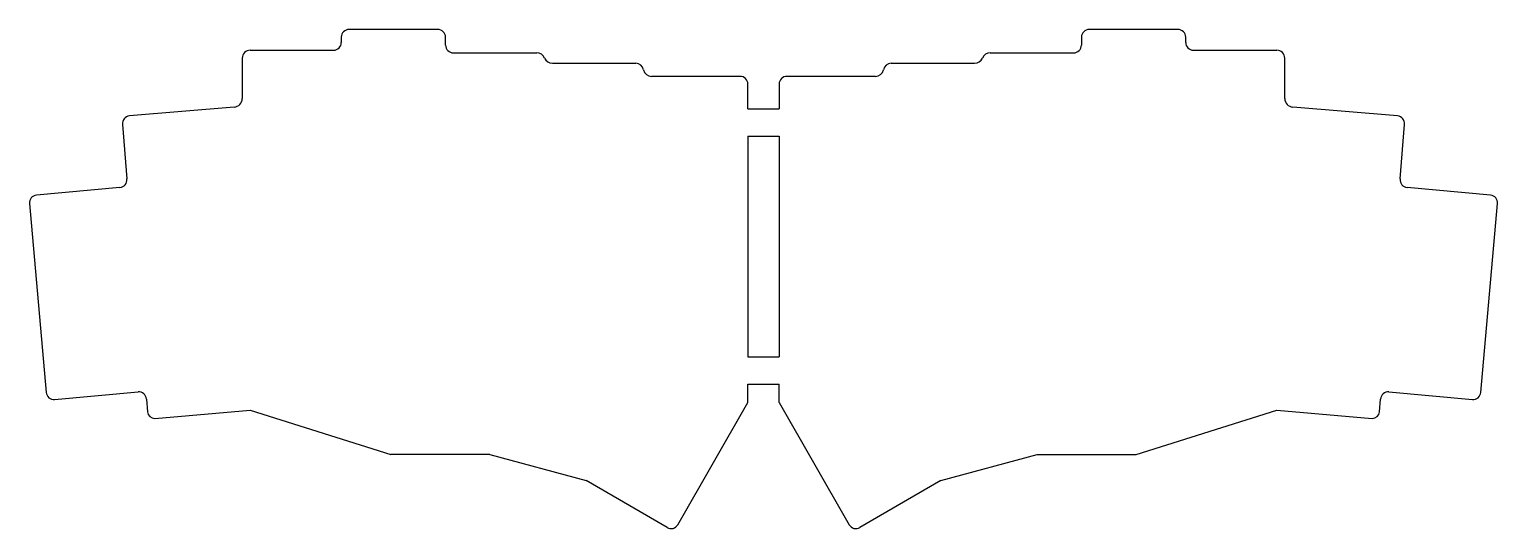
# Model space of a CAD drawing. Extents: x -141 to 141, y -96 to 0.
import ezdxf

# ---------------------------------------------------------------- set-up
doc = ezdxf.new("R2010")
doc.units = 0
doc.layers.add('BLACK', color=7, linetype='CONTINUOUS')

msp = doc.modelspace()

# ---------------------------------------------------------------- linework, layer by layer
at = {"layer": 'BLACK', "linetype": 'CONTINUOUS'}
for p, q in [((-62.5, 0), (-79.5, 0)), ((79.5, 0), (62.5, 0)), ((-81, -1.5), (-81, -2.5)), ((-61, -3), (-61, -1.5)), ((61, -1.5), (61, -3)), ((81, -2.5), (81, -1.5)), ((-100, -5.5), (-100, -13.25)), ((-98.5, -4), (-82.5, -4)), ((-59.5, -4.5), (-43.5, -4.5)), ((43.5, -4.5), (59.5, -4.5)), ((82.5, -4), (98.5, -4)), ((100, -13.25), (100, -5.5)), ((-40.5, -6.5), (-24.5, -6.5)), ((24.5, -6.5), (40.5, -6.5)), ((-4.5, -9), (-21.5, -9)), ((-3, -15.25), (-3, -10.5)), ((3, -10.5), (3, -15.25)), ((21.5, -9), (4.5, -9)), ((-101.574, -14.9002), (-121.636, -16.5998)), ((-3, -15.25), (3, -15.25)), ((121.636, -16.5998), (101.574, -14.9002)), ((-123, -18.2248), (-122.13, -28.6744)), ((122.13, -28.6744), (123, -18.2248)), ((-3, -20.5), (3, -20.5)), ((-3, -20.5), (-3, -62.75)), ((3, -20.5), (3, -62.75)), ((-123.493, -30.2994), (-139.482, -31.775)), ((139.482, -31.775), (123.493, -30.2994)), ((-140.845, -33.4), (-137.625, -69.5816)), ((137.625, -69.5816), (140.845, -33.4)), ((-3, -62.75), (3, -62.75)), ((-136, -70.9452), (-120, -69.5)), ((-3, -68), (3, -68)), ((-3, -71.5), (-3, -68)), ((3, -71.5), (3, -68)), ((120, -69.5), (136, -70.9452)), ((-118.375, -70.8636), (-118.2, -73.3)), ((-116.8, -74.6), (-98.5, -73)), ((-98.5, -73), (-71.5, -81.5)), ((-16.451, -94.951), (-3, -71.5)), ((3, -71.5), (16.451, -94.951)), ((71.5, -81.5), (98.5, -73)), ((98.5, -73), (116.8, -74.6)), ((118.2, -73.3), (118.375, -70.8636)), ((-52.5, -81.5), (-71.5, -81.5)), ((-52.5, -81.5), (-34, -86.5)), ((34, -86.5), (52.5, -81.5)), ((52.5, -81.5), (71.5, -81.5)), ((-18.5, -95.5), (-34, -86.5)), ((34, -86.5), (18.5, -95.5))]:
    msp.add_line(p, q, dxfattribs=at)
at = {"layer": 'BLACK'}
for centre, radius, start, end in [((-79.5, -1.5), 1.5, 90, 180), ((-62.5, -1.5), 1.5, 0, 90), ((62.5, -1.5), 1.5, 90, 180), ((79.5, -1.5), 1.5, 0, 90), ((-82.5, -2.5), 1.5, -90, 0), ((82.5, -2.5), 1.5, -180, -90), ((-98.5, -5.5), 1.5, 90, 180), ((-59.5, -3), 1.5, -180, -90), ((-43.5, -6.125), 1.625, 22.6199, 90), ((-40.5, -4.875), 1.625, -157.38, -90), ((40.5, -4.875), 1.625, -90, -22.6199), ((43.5, -6.125), 1.625, 90, 157.38), ((59.5, -3), 1.5, -90, 0), ((98.5, -5.5), 1.5, 0, 90), ((-24.5, -8.025), 1.525, 10.3889, 90), ((-21.5, -7.475), 1.525, -169.611, -90), ((21.5, -7.475), 1.525, -90, -10.3889), ((24.5, -8.025), 1.525, 90, 169.611), ((-4.5, -10.5), 1.5, 0, 90), ((4.5, -10.5), 1.5, 90, 180), ((-101.652, -13.25), 1.652, -87.3009, 0), ((101.652, -13.25), 1.6521, -180, -92.6991), ((-121.506, -18.0941), 1.5001, -264.996, -175.002), ((121.506, -18.0941), 1.5001, -4.99813, 84.996), ((-123.624, -28.8051), 1.4999, -85.003, 5.00081), ((123.624, -28.805), 1.5001, -184.997, -95.0005), ((-139.351, -33.2693), 1.5, -264.999, -175.001), ((139.351, -33.2693), 1.5, -4.99861, 84.9988), ((-136.131, -69.451), 1.4999, -175.004, -84.9971), ((-119.869, -70.9944), 1.5001, 5.00405, 94.9984), ((119.869, -70.9943), 1.5, 85.0013, 175), ((136.131, -69.4509), 1.4999, -95.0025, -5.00017), ((-116.751, -73.1431), 1.4577, -173.821, -91.9342), ((116.751, -73.1431), 1.4577, -88.0658, -6.17915), ((-17.75, -94.201), 1.5, -120.001, -29.9987), ((17.75, -94.201), 1.5, -150.001, -59.9993)]:
    msp.add_arc(centre, radius, start, end, dxfattribs=at)

doc.saveas('drawing.dxf')
